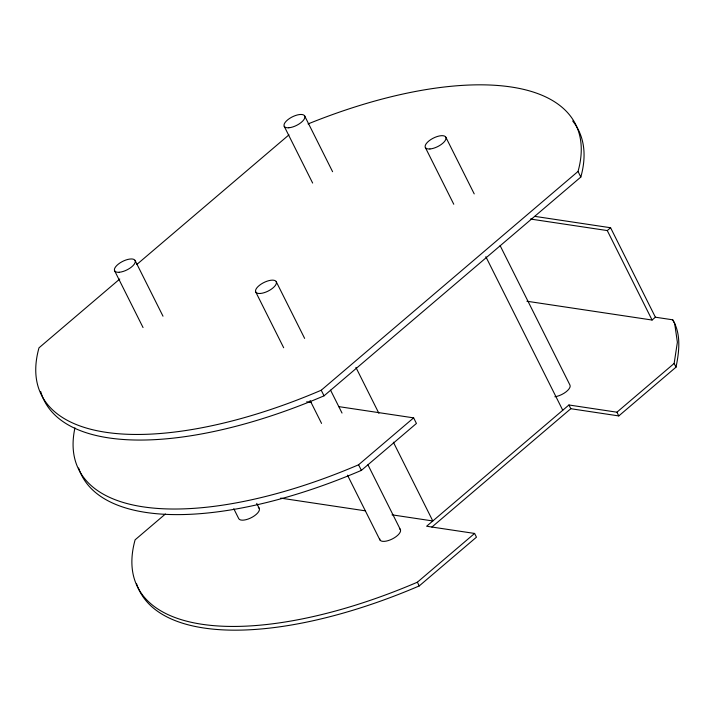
<?xml version="1.0" encoding="UTF-8"?>
<svg xmlns="http://www.w3.org/2000/svg" width="715" height="715" viewBox="0 0 715 715"><rect width="100%" height="100%" fill="white"/><g stroke="black" fill="none" stroke-linecap="round" stroke-linejoin="round"><path stroke-width="1.07" d="M431.878 527.08L570.802 408.712L618.788 415.924L676.015 367.161L674.156 363.435L677.382 342.253L674.656 323.43L672.708 319.811L655.396 317.21L652.071 320.034L526.901 301.238M676.015 367.161C679.223 351.646 681.332 333.968 672.708 319.811M119.754 279.02L38.985 347.839A293.829 122.31 -26.6 0 0 321.232 390.229L578.024 171.457L580.821 177.052L324.038 395.824A293.829 122.31 -26.6 0 1 40.684 391.48M136.762 264.532L288.958 134.858M165.415 513.996L135.117 539.816A293.829 122.31 -26.6 0 0 417.372 582.207L474.599 533.444L476.467 537.171L419.231 585.934A293.829 122.31 -26.6 0 1 136.476 583.547M530.414 219.031L607.276 230.57L610.592 227.745L655.396 317.21M74.95 427.874A293.829 122.31 -26.6 0 0 358.572 464.786L413.636 417.864L416.434 423.459L361.37 470.381A293.829 122.31 -26.6 0 1 78.614 467.985M674.156 363.435L616.92 412.197L568.934 404.985L426.623 526.24L474.599 533.444M534.829 216.368L610.592 227.745M306.69 401.803L311.096 402.465M338.669 406.612L413.636 417.864M280.691 498.123L365.571 510.868M392.026 514.836L432.807 520.967L393.357 442.183M607.276 230.57L652.071 320.034M616.92 412.197L618.788 415.924M445.803 137.155L474.224 193.899M500.143 245.665L569.935 385.036A11.467 4.773 -26.6 0 1 566.066 391.847A11.467 4.773 -26.6 0 1 554.858 396.771M568.934 404.985L570.802 408.712M485.843 256.694L562.75 410.258M425.354 147.505L453.766 204.249M304.679 115.955L332.591 171.707M284.221 126.314L312.643 183.058M355.909 367.394L378.879 413.27M276.213 281.639L304.626 338.392M330.553 390.158L342.02 413.056M367.939 464.822L400.346 529.529M321.232 390.229L324.038 395.824M358.572 464.786L361.37 470.381M417.372 582.207L419.231 585.934M255.756 291.997L283.676 347.749M310.096 400.507L321.562 423.405M347.49 475.171L379.888 539.888M135.081 260.448L163.002 316.2M256.721 503.36L259.214 508.338M114.632 270.797L143.045 327.542M233.778 508.731L238.765 518.688A11.467 4.773 -26.6 0 0 252.547 517.008A11.467 4.773 -26.6 0 0 258.285 507.418M399.417 528.617A11.467 4.773 -26.6 0 1 392.365 538.922A11.467 4.773 -26.6 0 1 379.656 538.618M572.688 120.987A293.829 122.31 -26.6 0 1 580.821 177.052M308.058 123.936A293.829 122.31 -26.6 0 1 578.024 171.457M429.93 148.97A11.467 4.773 -26.6 0 0 446.035 138.415A11.467 4.773 -26.6 0 0 430.761 139.604A11.467 4.773 -26.6 0 0 429.93 148.97M288.806 127.771A11.467 4.773 -26.6 0 0 304.912 117.224A11.467 4.773 -26.6 0 0 289.638 118.404A11.467 4.773 -26.6 0 0 288.806 127.771M119.217 272.263A11.467 4.773 -26.6 0 0 135.314 261.717A11.467 4.773 -26.6 0 0 120.04 262.897A11.467 4.773 -26.6 0 0 119.217 272.263M260.34 293.463A11.467 4.773 -26.6 0 0 276.446 282.908A11.467 4.773 -26.6 0 0 261.172 284.087A11.467 4.773 -26.6 0 0 260.34 293.463"/></g></svg>
